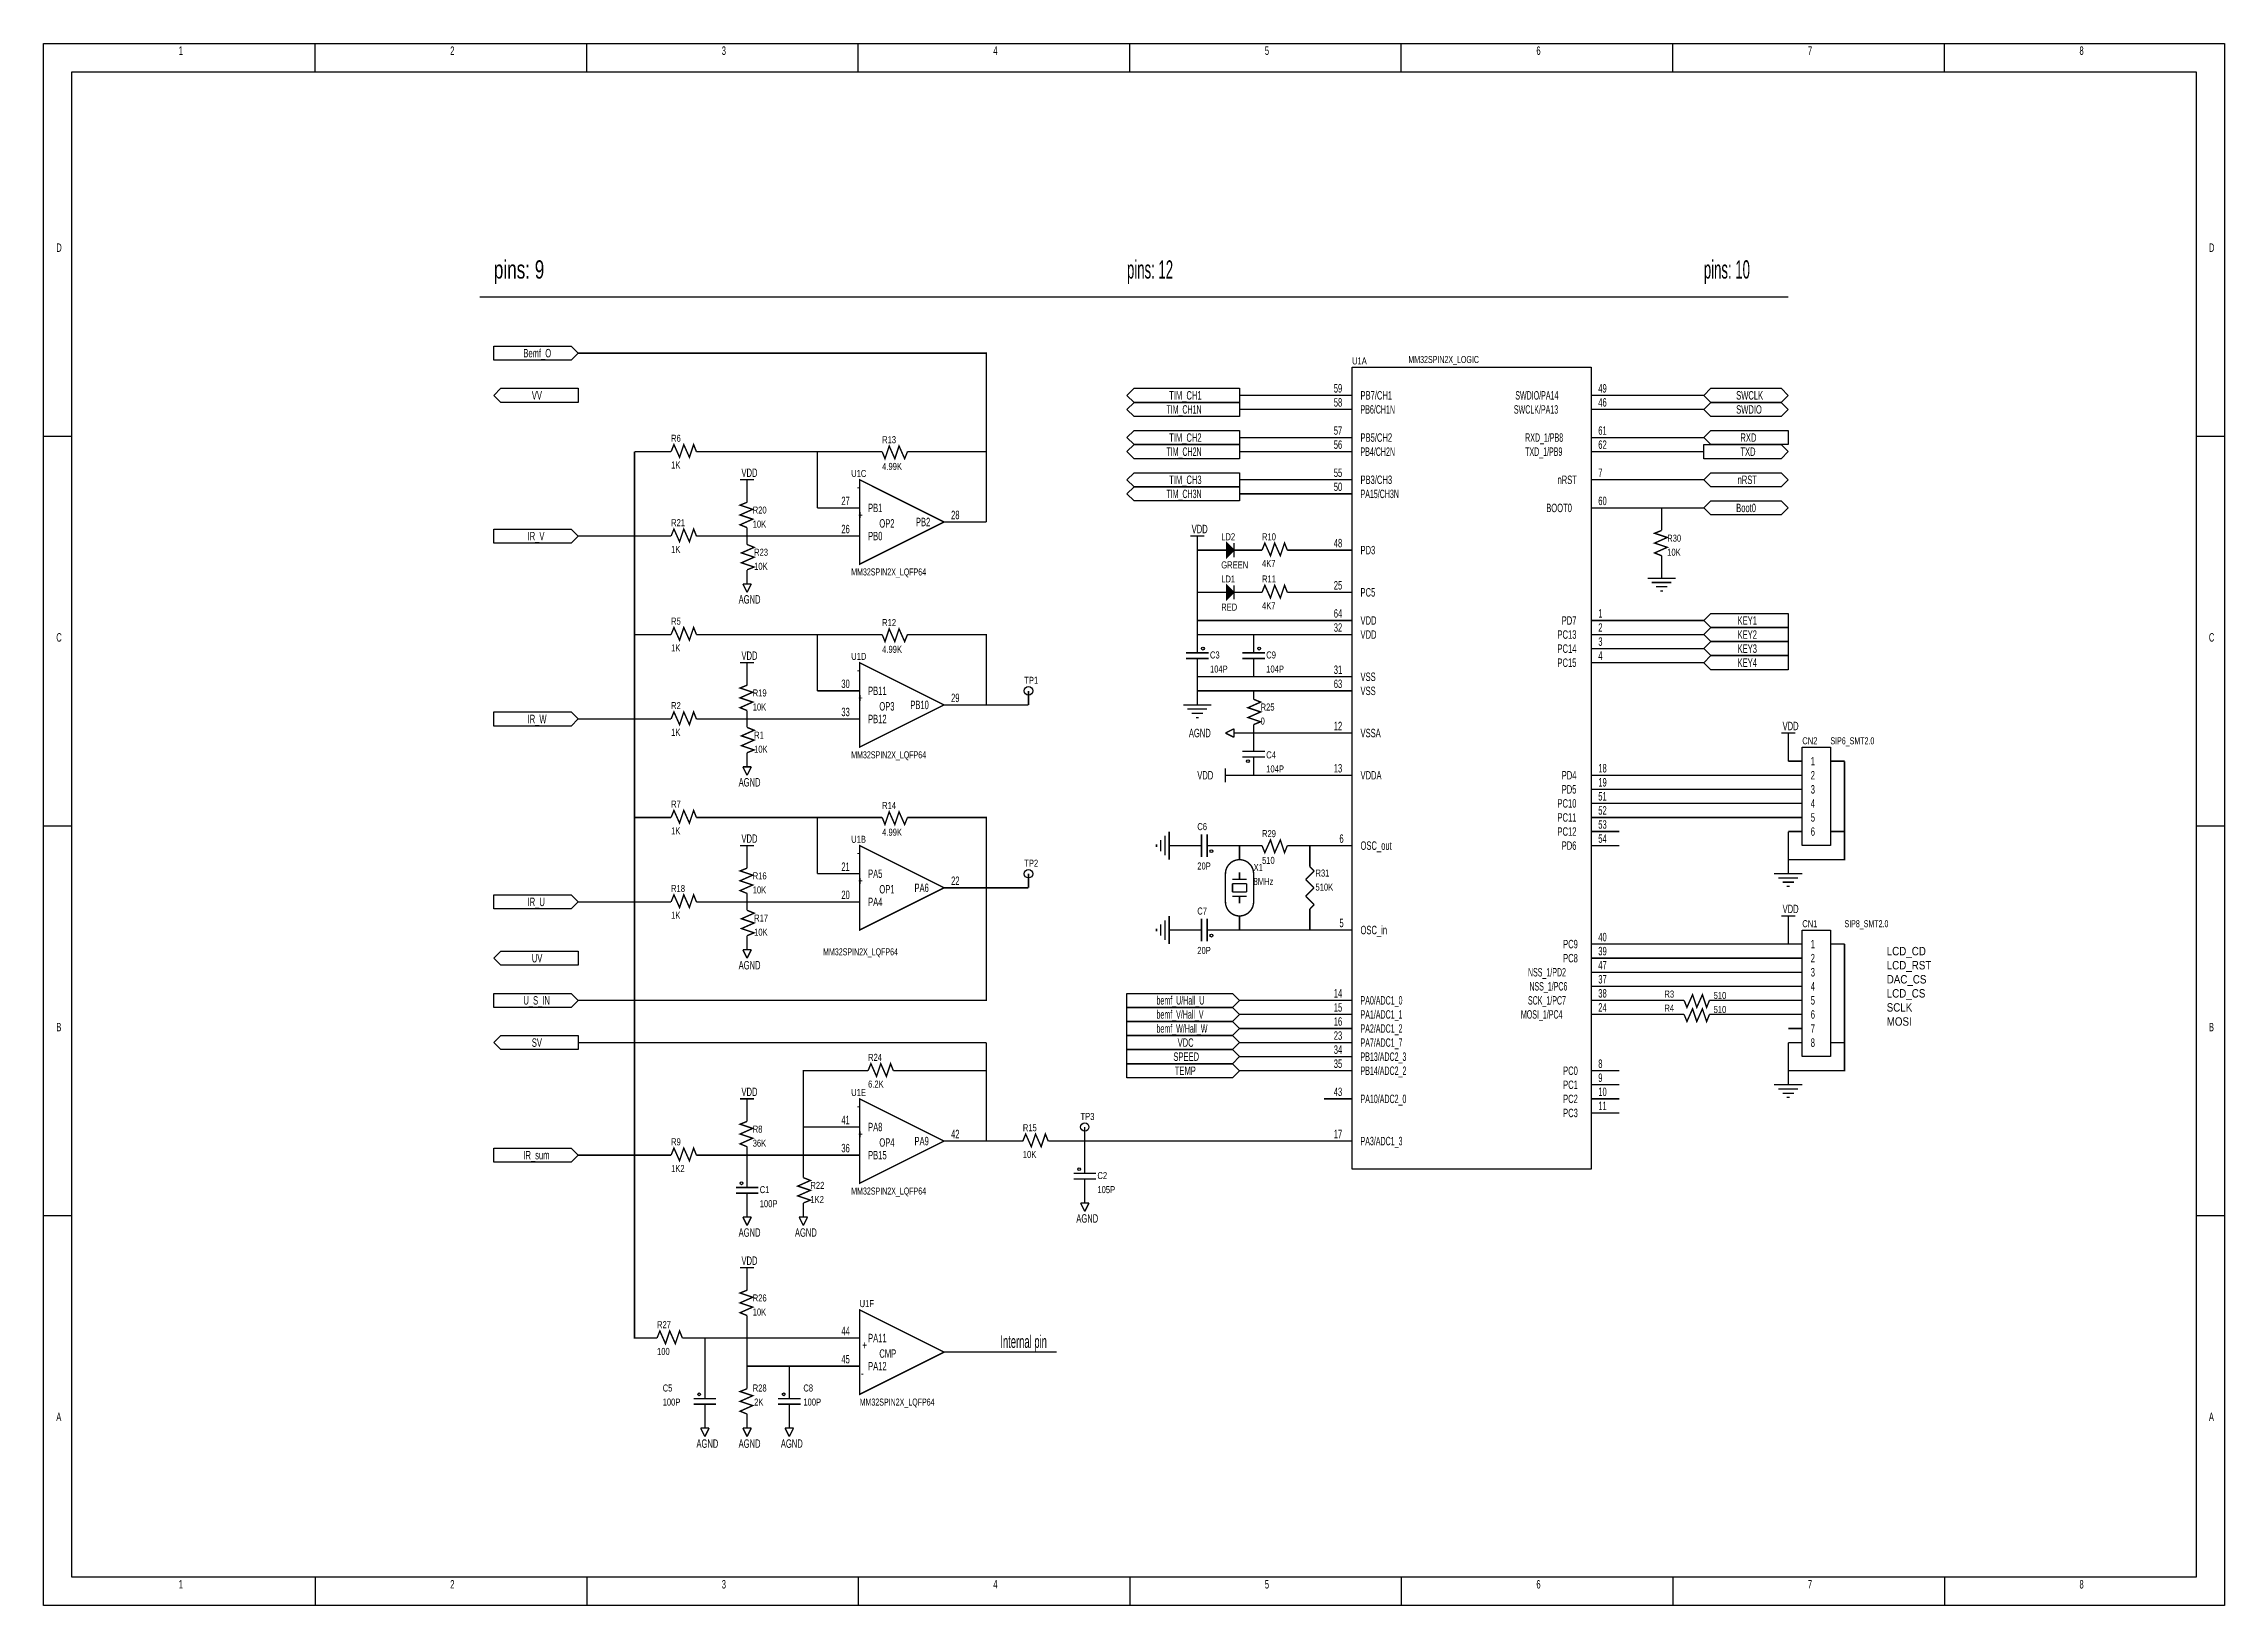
# Model space of a CAD drawing. Extents: x 0 to 15.5, y 0 to 11.1.
import ezdxf

# ---------------------------------------------------------------- set-up
doc = ezdxf.new("R2010")
doc.units = 0
doc.header["$MEASUREMENT"] = 0
doc.layers.add('SHEET', color=5, linetype='CONTINUOUS')

msp = doc.modelspace()

# ---------------------------------------------------------------- linework, layer by layer
at = {"layer": 'SHEET'}
for points in [[(0, 11.1), (15.5, 11.1), (15.5, 0), (0, 0), (0, 11.1)], [(0, 11.1), (15.5, 11.1), (15.5, 0), (0, 0), (0, 11.1)], [(1.93, 10.9), (1.93, 11.1)], [(3.86, 10.9), (3.86, 11.1)], [(5.79, 10.9), (5.79, 11.1)], [(7.72, 10.9), (7.72, 11.1)], [(9.65, 10.9), (9.65, 11.1)], [(11.58, 10.9), (11.58, 11.1)], [(13.51, 10.9), (13.51, 11.1)], [(0.2, 10.9), (15.3, 10.9), (15.3, 0.2), (0.2, 0.2), (0.2, 10.9)], [(9.3, 8.8), (11, 8.8), (11, 3.1), (9.3, 3.1), (9.3, 8.8)], [(0, 8.31), (0.2, 8.31)], [(15.3, 8.31), (15.5, 8.31)], [(12.5, 6.1), (12.7, 6.1), (12.7, 5.4), (12.5, 5.4), (12.5, 6.1)], [(0, 5.54), (0.2, 5.54)], [(15.3, 5.54), (15.5, 5.54)], [(12.5, 4.8), (12.7, 4.8), (12.7, 3.9), (12.5, 3.9), (12.5, 4.8)], [(0, 2.77), (0.2, 2.77)], [(15.3, 2.77), (15.5, 2.77)], [(1.93, 0.2), (1.93, 0)], [(3.86, 0.2), (3.86, 0)], [(5.79, 0.2), (5.79, 0)], [(7.72, 0.2), (7.72, 0)], [(9.65, 0.2), (9.65, 0)], [(11.58, 0.2), (11.58, 0)], [(13.51, 0.2), (13.51, 0)]]:
    msp.add_lwpolyline(points, dxfattribs=at)
at = {"layer": 'SHEET', "const_width": 0.01}
for points in [[(12.4, 9.3), (3.1, 9.3)], [(6.7, 8.2), (6.7, 8.9), (3.8, 8.9)], [(9.1, 8.6), (8.5, 8.6)], [(9.3, 8.6), (9.1, 8.6)], [(11, 8.6), (11.2, 8.6)], [(11.2, 8.6), (11.8, 8.6)], [(9.1, 8.5), (8.5, 8.5)], [(9.3, 8.5), (9.1, 8.5)], [(11, 8.5), (11.2, 8.5)], [(11.2, 8.5), (11.8, 8.5)], [(4.46, 8.2), (4.48, 8.25), (4.52, 8.16), (4.55, 8.25), (4.59, 8.16), (4.62, 8.25), (4.64, 8.2)], [(6.14, 8.2), (6.12, 8.15), (6.08, 8.24), (6.05, 8.15), (6.01, 8.24), (5.98, 8.15), (5.96, 8.2)], [(9.1, 8.3), (8.5, 8.3)], [(9.3, 8.3), (9.1, 8.3)], [(11, 8.3), (11.2, 8.3)], [(11.2, 8.3), (11.8, 8.3)], [(4.4, 8.2), (4.2, 8.2)], [(4.2, 5.6), (4.2, 8.2)], [(4.46, 8.2), (4.4, 8.2)], [(4.64, 8.2), (4.7, 8.2)], [(4.7, 8.2), (5.9, 8.2)], [(5.5, 7.8), (5.5, 8.2)], [(5.96, 8.2), (5.9, 8.2)], [(6.14, 8.2), (6.2, 8.2)], [(6.2, 8.2), (6.7, 8.2), (6.7, 7.7)], [(9.1, 8.2), (8.5, 8.2)], [(9.3, 8.2), (9.1, 8.2)], [(11, 8.2), (11.2, 8.2)], [(11.2, 8.2), (11.8, 8.2)], [(4.95, 8), (5.05, 8)], [(5, 7.9), (5, 8)], [(5, 7.84), (5, 7.9)], [(9.1, 8), (8.5, 8)], [(9.1, 7.9), (8.5, 7.9)], [(9.3, 8), (9.1, 8)], [(9.3, 7.9), (9.1, 7.9)], [(11, 8), (11.2, 8)], [(11.2, 8), (11.8, 8)], [(5, 7.66), (4.95, 7.68), (5.04, 7.72), (4.95, 7.75), (5.04, 7.79), (4.95, 7.82), (5, 7.84)], [(5.6, 7.8), (5.5, 7.8)], [(5.8, 7.8), (5.6, 7.8)], [(11, 7.8), (11.2, 7.8)], [(11.2, 7.8), (11.8, 7.8)], [(11.5, 7.7), (11.5, 7.8)], [(3.8, 7.6), (4.4, 7.6)], [(4.46, 7.6), (4.4, 7.6)], [(4.46, 7.6), (4.48, 7.65), (4.52, 7.56), (4.55, 7.65), (4.59, 7.56), (4.62, 7.65), (4.64, 7.6)], [(4.64, 7.6), (4.7, 7.6)], [(4.7, 7.6), (5.6, 7.6)], [(5, 7.66), (5, 7.6)], [(5, 7.54), (5, 7.6)], [(5.8, 7.6), (5.6, 7.6)], [(6.4, 7.7), (6.6, 7.7)], [(6.6, 7.7), (6.7, 7.7)], [(8.15, 7.6), (8.25, 7.6)], [(8.2, 7.5), (8.2, 7.6)], [(11.5, 7.46), (11.45, 7.48), (11.54, 7.52), (11.45, 7.55), (11.54, 7.59), (11.45, 7.62), (11.5, 7.64)], [(11.5, 7.64), (11.5, 7.7)], [(5, 7.54), (5.05, 7.52), (4.96, 7.48), (5.05, 7.45), (4.96, 7.41), (5.05, 7.38), (5, 7.36)], [(8.3, 7.5), (8.2, 7.5), (8.2, 7)], [(8.4, 7.5), (8.3, 7.5)], [(8.41, 7.5), (8.37, 7.5)], [(8.41, 7.45), (8.41, 7.55), (8.46, 7.5), (8.41, 7.45)], [(8.42, 7.46), (8.42, 7.54)], [(8.43, 7.47), (8.43, 7.53)], [(8.44, 7.48), (8.44, 7.52)], [(8.45, 7.49), (8.45, 7.51)], [(8.46, 7.45), (8.46, 7.55)], [(8.46, 7.5), (8.51, 7.5)], [(8.5, 7.5), (8.6, 7.5)], [(8.66, 7.5), (8.6, 7.5)], [(8.66, 7.5), (8.68, 7.55), (8.72, 7.46), (8.75, 7.55), (8.79, 7.46), (8.82, 7.55), (8.84, 7.5)], [(8.84, 7.5), (8.9, 7.5)], [(8.9, 7.5), (9.1, 7.5)], [(9.3, 7.5), (9.1, 7.5)], [(11.5, 7.46), (11.5, 7.4)], [(5, 7.36), (5, 7.3)], [(5, 7.3), (5, 7.26)], [(11.4, 7.3), (11.6, 7.3)], [(11.5, 7.4), (11.5, 7.3)], [(5, 7.2), (4.97, 7.26)], [(4.97, 7.26), (5.03, 7.26)], [(5, 7.2), (5.03, 7.26)], [(8.3, 7.2), (8.2, 7.2)], [(8.4, 7.2), (8.3, 7.2)], [(8.41, 7.2), (8.37, 7.2)], [(8.41, 7.15), (8.41, 7.25), (8.46, 7.2), (8.41, 7.15)], [(8.42, 7.16), (8.42, 7.24)], [(8.43, 7.17), (8.43, 7.23)], [(8.44, 7.18), (8.44, 7.22)], [(8.45, 7.19), (8.45, 7.21)], [(8.46, 7.15), (8.46, 7.25)], [(8.46, 7.2), (8.51, 7.2)], [(8.5, 7.2), (8.6, 7.2)], [(8.66, 7.2), (8.6, 7.2)], [(8.66, 7.2), (8.68, 7.25), (8.72, 7.16), (8.75, 7.25), (8.79, 7.16), (8.82, 7.25), (8.84, 7.2)], [(8.84, 7.2), (8.9, 7.2)], [(8.9, 7.2), (9.1, 7.2)], [(9.3, 7.2), (9.1, 7.2)], [(11.43, 7.27), (11.57, 7.27)], [(11.46, 7.24), (11.54, 7.24)], [(11.49, 7.21), (11.51, 7.21)], [(9.1, 7), (8.2, 7)], [(9.1, 6.9), (8.2, 6.9), (8.2, 7)], [(9.3, 7), (9.1, 7)], [(11, 7), (11.2, 7)], [(11.2, 7), (11.8, 7)], [(4.4, 6.9), (4.2, 6.9)], [(4.46, 6.9), (4.4, 6.9)], [(4.46, 6.9), (4.48, 6.95), (4.52, 6.86), (4.55, 6.95), (4.59, 6.86), (4.62, 6.95), (4.64, 6.9)], [(4.64, 6.9), (4.7, 6.9)], [(4.7, 6.9), (5.9, 6.9)], [(5.5, 6.5), (5.5, 6.9)], [(5.96, 6.9), (5.9, 6.9)], [(6.14, 6.9), (6.12, 6.85), (6.08, 6.94), (6.05, 6.85), (6.01, 6.94), (5.98, 6.85), (5.96, 6.9)], [(6.14, 6.9), (6.2, 6.9)], [(6.7, 6.4), (6.7, 6.9), (6.2, 6.9)], [(8.2, 6.8), (8.2, 6.9)], [(8.6, 6.8), (8.6, 6.9)], [(9.3, 6.9), (9.1, 6.9)], [(11, 6.9), (11.2, 6.9)], [(11.2, 6.9), (11.8, 6.9)], [(4.95, 6.7), (5.05, 6.7)], [(5, 6.6), (5, 6.7)], [(8.28, 6.77), (8.12, 6.77)], [(8.12, 6.73), (8.28, 6.73)], [(8.2, 6.8), (8.2, 6.77)], [(8.2, 6.7), (8.2, 6.73)], [(8.2, 6.7), (8.2, 6.6)], [(8.68, 6.77), (8.52, 6.77)], [(8.52, 6.73), (8.68, 6.73)], [(8.6, 6.8), (8.6, 6.77)], [(8.6, 6.7), (8.6, 6.73)], [(8.6, 6.7), (8.6, 6.6)], [(11, 6.8), (11.2, 6.8)], [(11, 6.7), (11.2, 6.7)], [(11.2, 6.8), (11.8, 6.8)], [(11.2, 6.7), (11.8, 6.7)], [(5, 6.36), (4.95, 6.38), (5.04, 6.42), (4.95, 6.45), (5.04, 6.49), (4.95, 6.52), (5, 6.54)], [(5, 6.54), (5, 6.6)], [(8.2, 6.6), (9.1, 6.6)], [(9.1, 6.5), (8.2, 6.5), (8.2, 6.6)], [(9.3, 6.6), (9.1, 6.6)], [(4.46, 6.3), (4.48, 6.35), (4.52, 6.26), (4.55, 6.35), (4.59, 6.26), (4.62, 6.35), (4.64, 6.3)], [(5, 6.36), (5, 6.3)], [(5.6, 6.5), (5.5, 6.5)], [(5.8, 6.5), (5.6, 6.5)], [(6.4, 6.4), (6.6, 6.4)], [(6.7, 6.4), (6.6, 6.4)], [(6.7, 6.4), (7, 6.4)], [(7, 6.5), (7, 6.4)], [(8.1, 6.4), (8.3, 6.4)], [(8.13, 6.37), (8.27, 6.37)], [(8.2, 6.5), (8.2, 6.4)], [(8.6, 6.44), (8.65, 6.42), (8.56, 6.38), (8.65, 6.35), (8.56, 6.31), (8.65, 6.28), (8.6, 6.26)], [(8.6, 6.44), (8.6, 6.5)], [(9.3, 6.5), (9.1, 6.5)], [(3.8, 6.3), (4.4, 6.3)], [(4.46, 6.3), (4.4, 6.3)], [(4.64, 6.3), (4.7, 6.3)], [(4.7, 6.3), (5.6, 6.3)], [(5, 6.24), (5.05, 6.22), (4.96, 6.18), (5.05, 6.15), (4.96, 6.11), (5.05, 6.08), (5, 6.06)], [(5, 6.24), (5, 6.3)], [(5.8, 6.3), (5.6, 6.3)], [(8.16, 6.34), (8.24, 6.34)], [(8.19, 6.31), (8.21, 6.31)], [(8.4, 6.2), (8.46, 6.23)], [(8.4, 6.2), (8.46, 6.17)], [(8.46, 6.23), (8.46, 6.17)], [(8.5, 6.2), (8.46, 6.2)], [(9.1, 6.2), (8.5, 6.2)], [(8.6, 6.26), (8.6, 6.2)], [(8.6, 6.1), (8.6, 6.2)], [(9.3, 6.2), (9.1, 6.2)], [(12.35, 6.2), (12.45, 6.2)], [(12.4, 6.1), (12.4, 6.2)], [(5, 6.06), (5, 6)], [(8.68, 6.07), (8.52, 6.07)], [(8.6, 6.1), (8.6, 6.07)], [(12.4, 6.1), (12.4, 6)], [(5, 5.9), (4.97, 5.96)], [(4.97, 5.96), (5.03, 5.96)], [(5, 6), (5, 5.96)], [(5, 5.9), (5.03, 5.96)], [(8.4, 5.95), (8.4, 5.85)], [(8.5, 5.9), (8.4, 5.9)], [(9.1, 5.9), (8.5, 5.9)], [(8.52, 6.03), (8.68, 6.03)], [(8.6, 6), (8.6, 6.03)], [(8.6, 6), (8.6, 5.9)], [(9.3, 5.9), (9.1, 5.9)], [(11, 5.9), (11.2, 5.9)], [(11.2, 5.9), (12.4, 5.9)], [(12.5, 6), (12.4, 6)], [(12.8, 6), (12.8, 5.3), (12.4, 5.3), (12.4, 5.5)], [(12.5, 5.9), (12.4, 5.9)], [(12.7, 6), (12.8, 6)], [(11, 5.8), (11.2, 5.8)], [(11.2, 5.8), (12.4, 5.8)], [(12.5, 5.8), (12.4, 5.8)], [(4.4, 5.6), (4.2, 5.6)], [(4.2, 5.6), (4.2, 3.2)], [(4.46, 5.6), (4.4, 5.6)], [(4.46, 5.6), (4.48, 5.65), (4.52, 5.56), (4.55, 5.65), (4.59, 5.56), (4.62, 5.65), (4.64, 5.6)], [(4.64, 5.6), (4.7, 5.6)], [(4.7, 5.6), (5.9, 5.6)], [(5.5, 5.2), (5.5, 5.6)], [(5.96, 5.6), (5.9, 5.6)], [(6.14, 5.6), (6.12, 5.55), (6.08, 5.64), (6.05, 5.55), (6.01, 5.64), (5.98, 5.55), (5.96, 5.6)], [(6.14, 5.6), (6.2, 5.6)], [(6.2, 5.6), (6.7, 5.6), (6.7, 5.1)], [(11, 5.7), (11.2, 5.7)], [(11, 5.6), (11.2, 5.6)], [(11.2, 5.7), (12.4, 5.7)], [(11.2, 5.6), (12.4, 5.6)], [(12.5, 5.7), (12.4, 5.7)], [(12.5, 5.6), (12.4, 5.6)], [(7.94, 5.44), (7.94, 5.36)], [(7.97, 5.47), (7.97, 5.33)], [(8, 5.5), (8, 5.3)], [(8.23, 5.48), (8.23, 5.32)], [(8.27, 5.32), (8.27, 5.48)], [(8.66, 5.4), (8.68, 5.35), (8.72, 5.44), (8.75, 5.35), (8.79, 5.44), (8.82, 5.35), (8.84, 5.4)], [(11, 5.5), (11.2, 5.5)], [(12.5, 5.5), (12.4, 5.5)], [(12.7, 5.5), (12.8, 5.5)], [(4.95, 5.4), (5.05, 5.4)], [(5, 5.3), (5, 5.4)], [(5, 5.24), (5, 5.3)], [(7.91, 5.41), (7.91, 5.39)], [(8.1, 5.4), (8, 5.4)], [(8.2, 5.4), (8.1, 5.4)], [(8.2, 5.4), (8.23, 5.4)], [(8.3, 5.4), (8.27, 5.4)], [(8.3, 5.4), (8.4, 5.4)], [(8.6, 5.4), (8.4, 5.4)], [(8.5, 5.3), (8.5, 5.4)], [(8.66, 5.4), (8.6, 5.4)], [(8.84, 5.4), (8.9, 5.4)], [(8.9, 5.4), (9.1, 5.4)], [(9, 5.3), (9, 5.4)], [(9, 5.25), (9, 5.3)], [(9.3, 5.4), (9.1, 5.4)], [(11, 5.4), (11.2, 5.4)], [(12.4, 5.3), (12.4, 5.2)], [(5, 5.06), (4.95, 5.08), (5.04, 5.12), (4.95, 5.15), (5.04, 5.19), (4.95, 5.22), (5, 5.24)], [(5.6, 5.2), (5.5, 5.2)], [(5.8, 5.2), (5.6, 5.2)], [(7, 5.2), (7, 5.1)], [(8.4, 5), (8.4, 5.2)], [(8.55, 5.16), (8.45, 5.16)], [(8.55, 5.13), (8.45, 5.13)], [(8.45, 5.07), (8.45, 5.13)], [(8.5, 5.16), (8.5, 5.21)], [(8.55, 5.07), (8.55, 5.13)], [(8.6, 5), (8.6, 5.2)], [(8.97, 5.16), (9.03, 5.22)], [(9.03, 5.1), (8.97, 5.16)], [(9.03, 5.22), (9, 5.25)], [(12.3, 5.2), (12.5, 5.2)], [(12.33, 5.17), (12.47, 5.17)], [(12.36, 5.14), (12.44, 5.14)], [(12.39, 5.11), (12.41, 5.11)], [(3.8, 4.3), (6.7, 4.3), (6.7, 5.1)], [(3.8, 5), (4.4, 5)], [(4.46, 5), (4.4, 5)], [(4.46, 5), (4.48, 5.05), (4.52, 4.96), (4.55, 5.05), (4.59, 4.96), (4.62, 5.05), (4.64, 5)], [(4.64, 5), (4.7, 5)], [(4.7, 5), (5.6, 5)], [(5, 5.06), (5, 5)], [(5, 4.94), (5, 5)], [(5.8, 5), (5.6, 5)], [(6.4, 5.1), (6.6, 5.1)], [(6.7, 5.1), (6.6, 5.1)], [(6.7, 5.1), (7, 5.1)], [(8.55, 5.07), (8.45, 5.07)], [(8.55, 5.04), (8.45, 5.04)], [(8.5, 4.99), (8.5, 5.04)], [(8.97, 5.04), (9.03, 5.1)], [(9.03, 4.98), (8.97, 5.04)], [(9, 4.95), (9.03, 4.98)], [(9.02, 4.97), (9.03, 4.98)], [(5, 4.94), (5.05, 4.92), (4.96, 4.88), (5.05, 4.85), (4.96, 4.81), (5.05, 4.78), (5, 4.76)], [(7.91, 4.81), (7.91, 4.79)], [(7.94, 4.84), (7.94, 4.76)], [(7.97, 4.87), (7.97, 4.73)], [(8, 4.9), (8, 4.7)], [(8.1, 4.8), (8, 4.8)], [(8.2, 4.8), (8.1, 4.8)], [(8.2, 4.8), (8.23, 4.8)], [(8.23, 4.88), (8.23, 4.72)], [(8.27, 4.72), (8.27, 4.88)], [(8.3, 4.8), (8.27, 4.8)], [(8.3, 4.8), (8.4, 4.8)], [(8.4, 4.8), (9.1, 4.8)], [(8.5, 4.9), (8.5, 4.8)], [(9, 4.95), (9, 4.9)], [(9, 4.9), (9, 4.8)], [(9.3, 4.8), (9.1, 4.8)], [(12.35, 4.9), (12.45, 4.9)], [(12.4, 4.8), (12.4, 4.9)], [(12.4, 4.8), (12.4, 4.7)], [(5, 4.6), (4.97, 4.66)], [(4.97, 4.66), (5.03, 4.66)], [(5, 4.76), (5, 4.7)], [(5, 4.7), (5, 4.66)], [(5, 4.6), (5.03, 4.66)], [(11, 4.7), (11.2, 4.7)], [(11.2, 4.7), (12.4, 4.7)], [(12.5, 4.7), (12.4, 4.7)], [(12.4, 4), (12.4, 3.8), (12.8, 3.8), (12.8, 4.7)], [(12.7, 4.7), (12.8, 4.7)], [(11, 4.6), (11.2, 4.6)], [(11, 4.5), (11.2, 4.5)], [(11.2, 4.6), (12.4, 4.6)], [(11.2, 4.5), (12.4, 4.5)], [(12.5, 4.6), (12.4, 4.6)], [(12.5, 4.5), (12.4, 4.5)], [(11, 4.4), (11.2, 4.4)], [(11.2, 4.4), (12.4, 4.4)], [(11.66, 4.3), (11.68, 4.25), (11.72, 4.34), (11.75, 4.25), (11.79, 4.34), (11.82, 4.25), (11.84, 4.3)], [(12.5, 4.4), (12.4, 4.4)], [(9.1, 4.3), (8.5, 4.3)], [(9.1, 4.2), (8.5, 4.2)], [(9.3, 4.3), (9.1, 4.3)], [(9.3, 4.2), (9.1, 4.2)], [(11, 4.3), (11.2, 4.3)], [(11, 4.2), (11.2, 4.2)], [(11.2, 4.3), (11.6, 4.3)], [(11.2, 4.2), (11.6, 4.2)], [(11.66, 4.3), (11.6, 4.3)], [(11.66, 4.2), (11.6, 4.2)], [(11.66, 4.2), (11.68, 4.15), (11.72, 4.24), (11.75, 4.15), (11.79, 4.24), (11.82, 4.15), (11.84, 4.2)], [(11.84, 4.3), (11.9, 4.3)], [(11.84, 4.2), (11.9, 4.2)], [(12.4, 4.3), (11.9, 4.3)], [(11.9, 4.2), (12.4, 4.2)], [(12.5, 4.3), (12.4, 4.3)], [(12.5, 4.2), (12.4, 4.2)], [(9.1, 4.1), (8.5, 4.1)], [(9.3, 4.1), (9.1, 4.1)], [(12.5, 4.1), (12.4, 4.1)], [(3.8, 4), (6.7, 4)], [(6.7, 3.8), (6.7, 4)], [(9.1, 4), (8.5, 4)], [(9.1, 3.9), (8.5, 3.9)], [(9.3, 4), (9.1, 4)], [(9.3, 3.9), (9.1, 3.9)], [(12.5, 4), (12.4, 4)], [(12.7, 4), (12.8, 4)], [(5.8, 3.8), (5.4, 3.8), (5.4, 3.4)], [(5.86, 3.8), (5.8, 3.8)], [(5.86, 3.8), (5.88, 3.85), (5.92, 3.76), (5.95, 3.85), (5.99, 3.76), (6.02, 3.85), (6.04, 3.8)], [(6.04, 3.8), (6.1, 3.8)], [(6.7, 3.3), (6.7, 3.8), (6.1, 3.8)], [(9.1, 3.8), (8.5, 3.8)], [(9.3, 3.8), (9.1, 3.8)], [(11, 3.8), (11.2, 3.8)], [(12.4, 3.8), (12.4, 3.7)], [(4.95, 3.6), (5.05, 3.6)], [(5, 3.5), (5, 3.6)], [(9.3, 3.6), (9.1, 3.6)], [(11, 3.7), (11.2, 3.7)], [(11, 3.6), (11.2, 3.6)], [(12.3, 3.7), (12.5, 3.7)], [(12.33, 3.67), (12.47, 3.67)], [(12.36, 3.64), (12.44, 3.64)], [(12.39, 3.61), (12.41, 3.61)], [(5, 3.26), (4.95, 3.28), (5.04, 3.32), (4.95, 3.35), (5.04, 3.39), (4.95, 3.42), (5, 3.44)], [(5, 3.44), (5, 3.5)], [(11, 3.5), (11.2, 3.5)], [(4.46, 3.2), (4.48, 3.25), (4.52, 3.16), (4.55, 3.25), (4.59, 3.16), (4.62, 3.25), (4.64, 3.2)], [(5, 3.26), (5, 3.2)], [(5.5, 3.4), (5.4, 3.4)], [(5.4, 3.4), (5.4, 3.1)], [(5.5, 3.4), (5.6, 3.4)], [(5.8, 3.4), (5.6, 3.4)], [(6.4, 3.3), (6.6, 3.3)], [(6.7, 3.3), (6.6, 3.3)], [(6.7, 3.3), (6.9, 3.3)], [(6.96, 3.3), (6.9, 3.3)], [(6.96, 3.3), (6.98, 3.35), (7.02, 3.26), (7.05, 3.35), (7.09, 3.26), (7.12, 3.35), (7.14, 3.3)], [(7.14, 3.3), (7.2, 3.3)], [(7.4, 3.3), (7.2, 3.3)], [(7.4, 3.4), (7.4, 3.3)], [(7.4, 3.2), (7.4, 3.3)], [(8.5, 3.3), (7.4, 3.3)], [(9.1, 3.3), (8.5, 3.3)], [(9.3, 3.3), (9.1, 3.3)], [(3.8, 3.2), (4.2, 3.2)], [(4.4, 3.2), (4.2, 3.2)], [(4.2, 3.2), (4.2, 1.9), (4.3, 1.9)], [(4.46, 3.2), (4.4, 3.2)], [(4.64, 3.2), (4.7, 3.2)], [(4.7, 3.2), (5.6, 3.2)], [(5, 3.1), (5, 3.2)], [(5, 3), (5, 3.1)], [(5.4, 3.04), (5.4, 3.1)], [(5.8, 3.2), (5.6, 3.2)], [(7.4, 3.1), (7.4, 3.2)], [(7.4, 3.1), (7.4, 3.07)], [(4.92, 2.97), (5.08, 2.97)], [(5, 3), (5, 2.97)], [(5.4, 3.04), (5.45, 3.02), (5.36, 2.98), (5.45, 2.95), (5.36, 2.91), (5.45, 2.88), (5.4, 2.86)], [(7.32, 3.07), (7.48, 3.07)], [(7.48, 3.03), (7.32, 3.03)], [(7.4, 3), (7.4, 3.03)], [(7.4, 3), (7.4, 2.9)], [(5.08, 2.93), (4.92, 2.93)], [(5, 2.9), (5, 2.93)], [(5, 2.9), (5, 2.8)], [(5, 2.8), (5, 2.76)], [(5.4, 2.86), (5.4, 2.8)], [(5.4, 2.8), (5.4, 2.76)], [(7.4, 2.8), (7.37, 2.86)], [(7.37, 2.86), (7.43, 2.86)], [(7.4, 2.9), (7.4, 2.86)], [(7.4, 2.8), (7.43, 2.86)], [(5, 2.7), (4.97, 2.76)], [(4.97, 2.76), (5.03, 2.76)], [(5, 2.7), (5.03, 2.76)], [(5.4, 2.7), (5.37, 2.76)], [(5.37, 2.76), (5.43, 2.76)], [(5.4, 2.7), (5.43, 2.76)], [(4.95, 2.4), (5.05, 2.4)], [(5, 2.3), (5, 2.4)], [(5, 2.06), (4.95, 2.08), (5.04, 2.12), (4.95, 2.15), (5.04, 2.19), (4.95, 2.22), (5, 2.24)], [(5, 2.24), (5, 2.3)], [(5, 2.06), (5, 2)], [(4.36, 1.9), (4.3, 1.9)], [(4.36, 1.9), (4.38, 1.95), (4.42, 1.86), (4.45, 1.95), (4.49, 1.86), (4.52, 1.95), (4.54, 1.9)], [(4.54, 1.9), (4.6, 1.9)], [(5.6, 1.9), (4.6, 1.9)], [(4.7, 1.6), (4.7, 1.9)], [(5, 1.6), (5, 2)], [(5.8, 1.9), (5.6, 1.9)], [(6.4, 1.8), (7.2, 1.8)], [(4.7, 1.5), (4.7, 1.6)], [(5.6, 1.7), (5, 1.7)], [(5, 1.54), (5, 1.6)], [(5.3, 1.6), (5.3, 1.7)], [(5.3, 1.5), (5.3, 1.6)], [(5.8, 1.7), (5.6, 1.7)], [(4.62, 1.47), (4.78, 1.47)], [(4.78, 1.43), (4.62, 1.43)], [(4.7, 1.5), (4.7, 1.47)], [(4.7, 1.4), (4.7, 1.43)], [(4.7, 1.4), (4.7, 1.3)], [(5, 1.36), (4.95, 1.38), (5.04, 1.42), (4.95, 1.45), (5.04, 1.49), (4.95, 1.52), (5, 1.54)], [(5.22, 1.47), (5.38, 1.47)], [(5.38, 1.43), (5.22, 1.43)], [(5.3, 1.5), (5.3, 1.47)], [(5.3, 1.4), (5.3, 1.43)], [(5.3, 1.4), (5.3, 1.3)], [(4.7, 1.2), (4.67, 1.26)], [(4.67, 1.26), (4.73, 1.26)], [(4.7, 1.3), (4.7, 1.26)], [(4.7, 1.2), (4.73, 1.26)], [(5, 1.2), (4.97, 1.26)], [(4.97, 1.26), (5.03, 1.26)], [(5, 1.36), (5, 1.3)], [(5, 1.3), (5, 1.26)], [(5, 1.2), (5.03, 1.26)], [(5.3, 1.2), (5.27, 1.26)], [(5.27, 1.26), (5.33, 1.26)], [(5.3, 1.3), (5.3, 1.26)], [(5.3, 1.2), (5.33, 1.26)]]:
    msp.add_lwpolyline(points, dxfattribs=at)
at = {"layer": 'SHEET'}
for points in [[(3.2, 8.85), (3.2, 8.95), (3.75, 8.95), (3.8, 8.9), (3.75, 8.85), (3.2, 8.85)], [(3.25, 8.55), (3.2, 8.6), (3.25, 8.65), (3.8, 8.65), (3.8, 8.55), (3.25, 8.55)], [(7.75, 8.55), (7.7, 8.6), (7.75, 8.65), (8.5, 8.65), (8.5, 8.55), (7.75, 8.55)], [(7.75, 8.45), (7.7, 8.5), (7.75, 8.55), (8.5, 8.55), (8.5, 8.45), (7.75, 8.45)], [(11.85, 8.55), (11.8, 8.6), (11.85, 8.65), (12.35, 8.65), (12.4, 8.6), (12.35, 8.55), (11.85, 8.55)], [(11.85, 8.45), (11.8, 8.5), (11.85, 8.55), (12.35, 8.55), (12.4, 8.5), (12.35, 8.45), (11.85, 8.45)], [(7.75, 8.25), (7.7, 8.3), (7.75, 8.35), (8.5, 8.35), (8.5, 8.25), (7.75, 8.25)], [(7.75, 8.15), (7.7, 8.2), (7.75, 8.25), (8.5, 8.25), (8.5, 8.15), (7.75, 8.15)], [(11.85, 8.25), (11.8, 8.3), (11.85, 8.35), (12.4, 8.35), (12.4, 8.25), (11.85, 8.25)], [(11.8, 8.15), (11.8, 8.25), (12.35, 8.25), (12.4, 8.2), (12.35, 8.15), (11.8, 8.15)], [(7.75, 7.95), (7.7, 8), (7.75, 8.05), (8.5, 8.05), (8.5, 7.95), (7.75, 7.95)], [(7.75, 7.85), (7.7, 7.9), (7.75, 7.95), (8.5, 7.95), (8.5, 7.85), (7.75, 7.85)], [(11.85, 7.95), (11.8, 8), (11.85, 8.05), (12.35, 8.05), (12.4, 8), (12.35, 7.95), (11.85, 7.95)], [(11.85, 7.75), (11.8, 7.8), (11.85, 7.85), (12.35, 7.85), (12.4, 7.8), (12.35, 7.75), (11.85, 7.75)], [(3.2, 7.55), (3.2, 7.65), (3.75, 7.65), (3.8, 7.6), (3.75, 7.55), (3.2, 7.55)], [(11.85, 6.95), (11.8, 7), (11.85, 7.05), (12.4, 7.05), (12.4, 6.95), (11.85, 6.95)], [(11.85, 6.85), (11.8, 6.9), (11.85, 6.95), (12.4, 6.95), (12.4, 6.85), (11.85, 6.85)], [(11.85, 6.75), (11.8, 6.8), (11.85, 6.85), (12.4, 6.85), (12.4, 6.75), (11.85, 6.75)], [(11.85, 6.65), (11.8, 6.7), (11.85, 6.75), (12.4, 6.75), (12.4, 6.65), (11.85, 6.65)], [(3.2, 6.25), (3.2, 6.35), (3.75, 6.35), (3.8, 6.3), (3.75, 6.25), (3.2, 6.25)], [(3.2, 4.95), (3.2, 5.05), (3.75, 5.05), (3.8, 5), (3.75, 4.95), (3.2, 4.95)], [(3.25, 4.55), (3.2, 4.6), (3.25, 4.65), (3.8, 4.65), (3.8, 4.55), (3.25, 4.55)], [(3.2, 4.25), (3.2, 4.35), (3.75, 4.35), (3.8, 4.3), (3.75, 4.25), (3.2, 4.25)], [(7.7, 4.25), (7.7, 4.35), (8.45, 4.35), (8.5, 4.3), (8.45, 4.25), (7.7, 4.25)], [(7.7, 4.15), (7.7, 4.25), (8.45, 4.25), (8.5, 4.2), (8.45, 4.15), (7.7, 4.15)], [(3.25, 3.95), (3.2, 4), (3.25, 4.05), (3.8, 4.05), (3.8, 3.95), (3.25, 3.95)], [(7.7, 4.05), (7.7, 4.15), (8.45, 4.15), (8.5, 4.1), (8.45, 4.05), (7.7, 4.05)], [(7.7, 3.95), (7.7, 4.05), (8.45, 4.05), (8.5, 4), (8.45, 3.95), (7.7, 3.95)], [(7.7, 3.85), (7.7, 3.95), (8.45, 3.95), (8.5, 3.9), (8.45, 3.85), (7.7, 3.85)], [(7.7, 3.75), (7.7, 3.85), (8.45, 3.85), (8.5, 3.8), (8.45, 3.75), (7.7, 3.75)], [(3.2, 3.15), (3.2, 3.25), (3.75, 3.25), (3.8, 3.2), (3.75, 3.15), (3.2, 3.15)]]:
    msp.add_lwpolyline(points, close=True, dxfattribs=at)
for points in [[(5.5, 8.2, 1), (5.5, 8.2, 1)], [(6.7, 8.2, 1), (6.7, 8.2, 1)], [(11.5, 7.8, 1), (11.5, 7.8, 1)], [(5, 7.6, 1), (5, 7.6, 1)], [(8.2, 7.5, 1), (8.2, 7.5, 1)], [(8.2, 7.2, 1), (8.2, 7.2, 1)], [(8.2, 7, 1), (8.2, 7, 1)], [(4.2, 6.9, 1), (4.2, 6.9, 1)], [(5.5, 6.9, 1), (5.5, 6.9, 1)], [(8.2, 6.9, 1), (8.2, 6.9, 1)], [(8.6, 6.9, 1), (8.6, 6.9, 1)], [(8.2, 6.6, 1), (8.2, 6.6, 1)], [(8.6, 6.6, 1), (8.6, 6.6, 1)], [(6.7, 6.4, 1), (6.7, 6.4, 1)], [(8.2, 6.5, 1), (8.2, 6.5, 1)], [(8.6, 6.5, 1), (8.6, 6.5, 1)], [(5, 6.3, 1), (5, 6.3, 1)], [(8.6, 6.2, 1), (8.6, 6.2, 1)], [(8.6, 5.9, 1), (8.6, 5.9, 1)], [(4.2, 5.6, 1), (4.2, 5.6, 1)], [(5.5, 5.6, 1), (5.5, 5.6, 1)], [(12.8, 5.5, 1), (12.8, 5.5, 1)], [(8.5, 5.4, 1), (8.5, 5.4, 1)], [(9, 5.4, 1), (9, 5.4, 1)], [(12.4, 5.3, 1), (12.4, 5.3, 1)], [(8.4, 5.2, 1), (8.4, 5.2, 1)], [(8.6, 5.2, 1), (8.6, 5.2, 1)], [(5, 5, 1), (5, 5, 1)], [(6.7, 5.1, 1), (6.7, 5.1, 1)], [(8.4, 5, 1), (8.4, 5, 1)], [(8.6, 5, 1), (8.6, 5, 1)], [(8.5, 4.8, 1), (8.5, 4.8, 1)], [(9, 4.8, 1), (9, 4.8, 1)], [(12.4, 4.7, 1), (12.4, 4.7, 1)], [(12.8, 4, 1), (12.8, 4, 1)], [(6.7, 3.8, 1), (6.7, 3.8, 1)], [(12.4, 3.8, 1), (12.4, 3.8, 1)], [(5.4, 3.4, 1), (5.4, 3.4, 1)], [(6.7, 3.3, 1), (6.7, 3.3, 1)], [(7.4, 3.3, 1), (7.4, 3.3, 1)], [(4.2, 3.2, 1), (4.2, 3.2, 1)], [(5, 3.2, 1), (5, 3.2, 1)], [(4.7, 1.9, 1), (4.7, 1.9, 1)], [(5, 1.7, 1), (5, 1.7, 1)], [(5.3, 1.7, 1), (5.3, 1.7, 1)]]:
    msp.add_lwpolyline(points, format="xyb", close=True, dxfattribs=at)
at = {"layer": 'SHEET', "const_width": 0.01}
for points in [[(6.4, 7.7), (5.8, 7.4), (5.8, 8), (6.4, 7.7)], [(6.4, 6.4), (5.8, 6.1), (5.8, 6.7), (6.4, 6.4)], [(6.4, 5.1), (5.8, 4.8), (5.8, 5.4), (6.4, 5.1)], [(6.4, 3.3), (5.8, 3), (5.8, 3.6), (6.4, 3.3)], [(6.4, 1.8), (5.8, 1.5), (5.8, 2.1), (6.4, 1.8)]]:
    msp.add_lwpolyline(points, close=True, dxfattribs=at)
for points in [[(8.4, 5.2, -1), (8.6, 5.2)], [(8.6, 5, -1), (8.4, 5)]]:
    msp.add_lwpolyline(points, format="xyb", dxfattribs=at)
at = {"layer": 'SHEET'}
for centre, radius in [((8.24, 6.8), 0.01), ((8.64, 6.8), 0.01), ((7, 6.5), 0.03), ((8.56, 6), 0.01), ((8.3, 5.36), 0.01), ((7, 5.2), 0.03), ((8.3, 4.76), 0.01), ((7.4, 3.4), 0.03), ((7.36, 3.1), 0.01), ((4.96, 3), 0.01), ((4.66, 1.5), 0.01), ((5.26, 1.5), 0.01)]:
    msp.add_circle(centre, radius, dxfattribs=at)

# ---------------------------------------------------------------- texts
for s, height, width, p in [('1', 0.06, 0.65, (0.96, 11.02)), ('2', 0.06, 0.65, (2.89, 11.02)), ('3', 0.06, 0.65, (4.82, 11.02)), ('4', 0.06, 0.65, (6.75, 11.02)), ('5', 0.06, 0.65, (8.68, 11.02)), ('6', 0.06, 0.65, (10.61, 11.02)), ('7', 0.06, 0.65, (12.54, 11.02)), ('8', 0.06, 0.65, (14.47, 11.02)), ('D', 0.06, 0.65, (0.09, 9.62)), ('D', 0.06, 0.65, (15.39, 9.62)), ('pins: 9', 0.13, 0.7, (3.2, 9.43)), ('pins: 12', 0.13, 0.538462, (7.7, 9.43)), ('pins: 10', 0.13, 0.538462, (11.8, 9.43)), ('Bemf_O', 0.06, 0.65, (3.41, 8.87)), ('U1A', 0.05, 0.78, (9.3, 8.82)), ('MM32SPIN2X_LOGIC', 0.05, 0.6, (9.7, 8.83)), ('59', 0.06, 0.65, (9.17, 8.62)), ('49', 0.06, 0.65, (11.05, 8.62)), ('VV', 0.06, 0.65, (3.47, 8.57)), ('TIM_CH1N', 0.06, 0.5, (7.98, 8.47)), ('TIM_CH1', 0.06, 0.65, (8, 8.57)), ('58', 0.06, 0.65, (9.17, 8.52)), ('PB6/CH1N', 0.06, 0.5, (9.36, 8.47)), ('PB7/CH1', 0.06, 0.65, (9.36, 8.57)), ('SWCLK/PA13', 0.06, 0.5, (10.45, 8.47)), ('SWDIO/PA14', 0.06, 0.5, (10.46, 8.57)), ('46', 0.06, 0.65, (11.05, 8.52)), ('SWCLK', 0.06, 0.65, (12.03, 8.57)), ('SWDIO', 0.06, 0.65, (12.03, 8.47)), ('57', 0.06, 0.65, (9.17, 8.32)), ('61', 0.06, 0.65, (11.05, 8.32)), ('R6', 0.05, 0.78, (4.46, 8.27)), ('R13', 0.05, 0.78, (5.96, 8.26)), ('TIM_CH2N', 0.06, 0.5, (7.98, 8.17)), ('TIM_CH2', 0.06, 0.65, (8, 8.27)), ('56', 0.06, 0.65, (9.17, 8.22)), ('PB4/CH2N', 0.06, 0.5, (9.36, 8.17)), ('PB5/CH2', 0.06, 0.65, (9.36, 8.27)), ('TXD_1/PB9', 0.06, 0.5, (10.53, 8.17)), ('RXD_1/PB8', 0.06, 0.5, (10.53, 8.27)), ('62', 0.06, 0.65, (11.05, 8.22)), ('TXD', 0.06, 0.65, (12.06, 8.17)), ('RXD', 0.06, 0.65, (12.06, 8.27)), ('1K', 0.05, 0.78, (4.46, 8.08)), ('VDD', 0.06, 0.65, (4.96, 8.02)), ('U1C', 0.05, 0.78, (5.74, 8.02)), ('4.99K', 0.05, 0.78, (5.96, 8.07)), ('55', 0.06, 0.65, (9.17, 8.02)), ('7', 0.06, 0.65, (11.05, 8.02)), ('-', 0.06, 0.65, (5.78, 7.92)), ('TIM_CH3N', 0.06, 0.5, (7.98, 7.87)), ('TIM_CH3', 0.06, 0.65, (8, 7.97)), ('50', 0.06, 0.65, (9.17, 7.92)), ('PA15/CH3N', 0.06, 0.5, (9.36, 7.87)), ('PB3/CH3', 0.06, 0.65, (9.36, 7.97)), ('nRST', 0.06, 0.65, (10.76, 7.97)), ('nRST', 0.06, 0.65, (12.04, 7.97)), ('R20', 0.05, 0.78, (5.04, 7.76)), ('27', 0.06, 0.65, (5.67, 7.82)), ('+', 0.06, 0.65, (5.79, 7.72)), ('PB1', 0.06, 0.65, (5.86, 7.77)), ('28', 0.06, 0.65, (6.45, 7.72)), ('BOOT0', 0.06, 0.65, (10.68, 7.77)), ('60', 0.06, 0.65, (11.05, 7.82)), ('Boot0', 0.06, 0.65, (12.03, 7.77)), ('IR_V', 0.06, 0.65, (3.44, 7.57)), ('R21', 0.05, 0.78, (4.46, 7.67)), ('10K', 0.05, 0.78, (5.04, 7.66)), ('26', 0.06, 0.65, (5.67, 7.62)), ('PB0', 0.06, 0.65, (5.86, 7.57)), ('OP2', 0.06, 0.65, (5.94, 7.66)), ('PB2', 0.06, 0.65, (6.2, 7.67)), ('VDD', 0.06, 0.65, (8.16, 7.62)), ('LD2', 0.05, 0.78, (8.37, 7.57)), ('R10', 0.05, 0.78, (8.66, 7.57)), ('R30', 0.05, 0.78, (11.54, 7.56)), ('1K', 0.05, 0.78, (4.46, 7.48)), ('R23', 0.05, 0.78, (5.05, 7.46)), ('48', 0.06, 0.65, (9.17, 7.52)), ('PD3', 0.06, 0.65, (9.36, 7.47)), ('10K', 0.05, 0.78, (11.54, 7.46)), ('10K', 0.05, 0.78, (5.05, 7.36)), ('MM32SPIN2X_LQFP64', 0.05, 0.6, (5.74, 7.32)), ('GREEN', 0.05, 0.78, (8.37, 7.37)), ('LD1', 0.05, 0.78, (8.37, 7.27)), ('4K7', 0.05, 0.78, (8.66, 7.38)), ('R11', 0.05, 0.78, (8.66, 7.27)), ('AGND', 0.06, 0.65, (4.94, 7.12)), ('4K7', 0.05, 0.78, (8.66, 7.08)), ('25', 0.06, 0.65, (9.17, 7.22)), ('PC5', 0.06, 0.65, (9.36, 7.17)), ('R5', 0.05, 0.78, (4.46, 6.97)), ('R12', 0.05, 0.78, (5.96, 6.96)), ('RED', 0.05, 0.78, (8.37, 7.07)), ('32', 0.06, 0.65, (9.17, 6.92)), ('64', 0.06, 0.65, (9.17, 7.02)), ('VDD', 0.06, 0.65, (9.36, 6.97)), ('PD7', 0.06, 0.65, (10.79, 6.97)), ('2', 0.06, 0.65, (11.05, 6.92)), ('1', 0.06, 0.65, (11.05, 7.02)), ('KEY1', 0.06, 0.65, (12.04, 6.97)), ('C', 0.06, 0.65, (0.09, 6.85)), ('1K', 0.05, 0.78, (4.46, 6.78)), ('4.99K', 0.05, 0.78, (5.96, 6.77)), ('VDD', 0.06, 0.65, (9.36, 6.87)), ('PC13', 0.06, 0.65, (10.76, 6.87)), ('PC14', 0.06, 0.65, (10.76, 6.77)), ('3', 0.06, 0.65, (11.05, 6.82)), ('KEY2', 0.06, 0.65, (12.04, 6.87)), ('KEY3', 0.06, 0.65, (12.04, 6.77)), ('C', 0.06, 0.65, (15.39, 6.85)), ('VDD', 0.06, 0.65, (4.96, 6.72)), ('U1D', 0.05, 0.78, (5.74, 6.72)), ('C3', 0.05, 0.78, (8.29, 6.73)), ('104P', 0.05, 0.78, (8.29, 6.63)), ('C9', 0.05, 0.78, (8.69, 6.73)), ('104P', 0.05, 0.78, (8.69, 6.63)), ('31', 0.06, 0.65, (9.17, 6.62)), ('PC15', 0.06, 0.65, (10.76, 6.67)), ('4', 0.06, 0.65, (11.05, 6.72)), ('KEY4', 0.06, 0.65, (12.04, 6.67)), ('R19', 0.05, 0.78, (5.04, 6.46)), ('30', 0.06, 0.65, (5.67, 6.52)), ('-', 0.06, 0.65, (5.78, 6.62)), ('PB11', 0.06, 0.65, (5.86, 6.47)), ('TP1', 0.05, 0.78, (6.97, 6.55)), ('63', 0.06, 0.65, (9.17, 6.52)), ('VSS', 0.06, 0.65, (9.36, 6.57)), ('VSS', 0.06, 0.65, (9.36, 6.47)), ('R2', 0.05, 0.78, (4.46, 6.37)), ('10K', 0.05, 0.78, (5.04, 6.36)), ('33', 0.06, 0.65, (5.67, 6.32)), ('+', 0.06, 0.65, (5.79, 6.42)), ('OP3', 0.06, 0.65, (5.94, 6.36)), ('PB10', 0.06, 0.65, (6.16, 6.37)), ('29', 0.06, 0.65, (6.45, 6.42)), ('R25', 0.05, 0.78, (8.65, 6.36)), ('IR_W', 0.06, 0.65, (3.44, 6.27)), ('1K', 0.05, 0.78, (4.46, 6.18)), ('R1', 0.05, 0.78, (5.05, 6.16)), ('PB12', 0.06, 0.65, (5.86, 6.27)), ('AGND', 0.06, 0.65, (8.14, 6.17)), ('0', 0.05, 0.78, (8.65, 6.26)), ('12', 0.06, 0.65, (9.17, 6.22)), ('VSSA', 0.06, 0.65, (9.36, 6.17)), ('VDD', 0.06, 0.65, (12.36, 6.22)), ('10K', 0.05, 0.78, (5.05, 6.06)), ('MM32SPIN2X_LQFP64', 0.05, 0.6, (5.74, 6.02)), ('C4', 0.05, 0.78, (8.69, 6.02)), ('CN2', 0.05, 0.78, (12.5, 6.12)), ('SIP6_SMT2.0', 0.05, 0.6, (12.7, 6.12)), ('VDD', 0.06, 0.65, (8.2, 5.87)), ('104P', 0.05, 0.78, (8.69, 5.92)), ('13', 0.06, 0.65, (9.17, 5.92)), ('VDDA', 0.06, 0.65, (9.36, 5.87)), ('PD4', 0.06, 0.65, (10.79, 5.87)), ('18', 0.06, 0.65, (11.05, 5.92)), ('2', 0.06, 0.65, (12.56, 5.87)), ('1', 0.06, 0.65, (12.56, 5.97)), ('AGND', 0.06, 0.65, (4.94, 5.82)), ('PD5', 0.06, 0.65, (10.79, 5.77)), ('51', 0.06, 0.65, (11.05, 5.72)), ('19', 0.06, 0.65, (11.05, 5.82)), ('3', 0.06, 0.65, (12.56, 5.77)), ('R7', 0.05, 0.78, (4.46, 5.67)), ('R14', 0.05, 0.78, (5.96, 5.66)), ('PC10', 0.06, 0.65, (10.76, 5.67)), ('PC11', 0.06, 0.65, (10.76, 5.57)), ('52', 0.06, 0.65, (11.05, 5.62)), ('53', 0.06, 0.65, (11.05, 5.52)), ('4', 0.06, 0.65, (12.56, 5.67)), ('5', 0.06, 0.65, (12.56, 5.57)), ('1K', 0.05, 0.78, (4.46, 5.48)), ('VDD', 0.06, 0.65, (4.96, 5.42)), ('U1B', 0.05, 0.78, (5.74, 5.42)), ('4.99K', 0.05, 0.78, (5.96, 5.47)), ('C6', 0.05, 0.78, (8.2, 5.51)), ('R29', 0.05, 0.78, (8.66, 5.46)), ('6', 0.06, 0.65, (9.21, 5.42)), ('OSC_out', 0.06, 0.65, (9.36, 5.37)), ('PC12', 0.06, 0.65, (10.76, 5.47)), ('PD6', 0.06, 0.65, (10.79, 5.37)), ('54', 0.06, 0.65, (11.05, 5.42)), ('6', 0.06, 0.65, (12.56, 5.47)), ('21', 0.06, 0.65, (5.67, 5.22)), ('-', 0.06, 0.65, (5.78, 5.32)), ('TP2', 0.05, 0.78, (6.97, 5.25)), ('20P', 0.05, 0.78, (8.2, 5.23)), ('X1', 0.05, 0.78, (8.6, 5.22)), ('510', 0.05, 0.78, (8.66, 5.27)), ('R18', 0.05, 0.78, (4.46, 5.07)), ('R16', 0.05, 0.78, (5.04, 5.16)), ('+', 0.06, 0.65, (5.79, 5.12)), ('PA5', 0.06, 0.65, (5.86, 5.17)), ('OP1', 0.06, 0.65, (5.94, 5.06)), ('PA6', 0.06, 0.65, (6.19, 5.07)), ('22', 0.06, 0.65, (6.45, 5.12)), ('8MHz', 0.05, 0.78, (8.6, 5.12)), ('510K', 0.05, 0.78, (9.04, 5.08)), ('R31', 0.05, 0.78, (9.04, 5.18)), ('IR_U', 0.06, 0.65, (3.44, 4.97)), ('10K', 0.05, 0.78, (5.04, 5.06)), ('20', 0.06, 0.65, (5.67, 5.02)), ('PA4', 0.06, 0.65, (5.86, 4.97)), ('C7', 0.05, 0.78, (8.2, 4.91)), ('VDD', 0.06, 0.65, (12.36, 4.92)), ('1K', 0.05, 0.78, (4.46, 4.88)), ('R17', 0.05, 0.78, (5.05, 4.86)), ('10K', 0.05, 0.78, (5.05, 4.76)), ('5', 0.06, 0.65, (9.21, 4.82)), ('OSC_in', 0.06, 0.65, (9.36, 4.77)), ('CN1', 0.05, 0.78, (12.5, 4.82)), ('SIP8_SMT2.0', 0.05, 0.6, (12.8, 4.82)), ('MM32SPIN2X_LQFP64', 0.05, 0.6, (5.54, 4.62)), ('20P', 0.05, 0.78, (8.2, 4.63)), ('PC9', 0.06, 0.65, (10.8, 4.67)), ('40', 0.06, 0.65, (11.05, 4.72)), ('39', 0.06, 0.65, (11.05, 4.62)), ('1', 0.06, 0.65, (12.56, 4.67)), ('LCD_CD', 0.06, 0.866667, (13.1, 4.62)), ('UV', 0.06, 0.65, (3.47, 4.57)), ('AGND', 0.06, 0.65, (4.94, 4.52)), ('NSS_1/PD2', 0.06, 0.5, (10.55, 4.47)), ('PC8', 0.06, 0.65, (10.8, 4.57)), ('47', 0.06, 0.65, (11.05, 4.52)), ('3', 0.06, 0.65, (12.56, 4.47)), ('2', 0.06, 0.65, (12.56, 4.57)), ('LCD_RST', 0.06, 0.866667, (13.1, 4.52)), ('14', 0.06, 0.65, (9.17, 4.32)), ('NSS_1/PC6', 0.06, 0.5, (10.56, 4.37)), ('37', 0.06, 0.65, (11.05, 4.42)), ('38', 0.06, 0.65, (11.05, 4.32)), ('R3', 0.05, 0.78, (11.52, 4.32)), ('510', 0.05, 0.78, (11.87, 4.31)), ('4', 0.06, 0.65, (12.56, 4.37)), ('DAC_CS', 0.06, 0.866667, (13.1, 4.42)), ('LCD_CS', 0.06, 0.866667, (13.1, 4.32)), ('U_S_IN', 0.06, 0.65, (3.41, 4.27)), ('bemf_U/Hall_U', 0.06, 0.5, (7.91, 4.27)), ('bemf_V/Hall_V', 0.06, 0.5, (7.91, 4.17)), ('15', 0.06, 0.65, (9.17, 4.22)), ('PA0/ADC1_0', 0.06, 0.5, (9.36, 4.27)), ('PA1/ADC1_1', 0.06, 0.5, (9.36, 4.17)), ('MOSI_1/PC4', 0.06, 0.5, (10.5, 4.17)), ('SCK_1/PC7', 0.06, 0.5, (10.55, 4.27)), ('24', 0.06, 0.65, (11.05, 4.22)), ('R4', 0.05, 0.78, (11.52, 4.22)), ('510', 0.05, 0.78, (11.87, 4.21)), ('5', 0.06, 0.65, (12.56, 4.27)), ('6', 0.06, 0.65, (12.56, 4.17)), ('SCLK', 0.06, 0.866667, (13.1, 4.22)), ('B', 0.06, 0.65, (0.09, 4.08)), ('SV', 0.06, 0.65, (3.47, 3.97)), ('bemf_W/Hall_W', 0.06, 0.5, (7.91, 4.07)), ('VDC', 0.06, 0.65, (8.06, 3.97)), ('23', 0.06, 0.65, (9.17, 4.02)), ('16', 0.06, 0.65, (9.17, 4.12)), ('PA2/ADC1_2', 0.06, 0.5, (9.36, 4.07)), ('PA7/ADC1_7', 0.06, 0.5, (9.36, 3.97)), ('8', 0.06, 0.65, (12.56, 3.97)), ('7', 0.06, 0.65, (12.56, 4.07)), ('MOSI', 0.06, 0.866667, (13.1, 4.12)), ('B', 0.06, 0.65, (15.39, 4.08)), ('R24', 0.05, 0.78, (5.86, 3.87)), ('SPEED', 0.06, 0.65, (8.03, 3.87)), ('34', 0.06, 0.65, (9.17, 3.92)), ('35', 0.06, 0.65, (9.17, 3.82)), ('PB13/ADC2_3', 0.06, 0.5, (9.36, 3.87)), ('8', 0.06, 0.65, (11.05, 3.82)), ('6.2K', 0.05, 0.78, (5.86, 3.68)), ('TEMP', 0.06, 0.65, (8.04, 3.77)), ('PB14/ADC2_2', 0.06, 0.5, (9.36, 3.77)), ('PC0', 0.06, 0.65, (10.8, 3.77)), ('PC1', 0.06, 0.65, (10.8, 3.67)), ('9', 0.06, 0.65, (11.05, 3.72)), ('VDD', 0.06, 0.65, (4.96, 3.62)), ('U1E', 0.05, 0.78, (5.74, 3.62)), ('43', 0.06, 0.65, (9.17, 3.62)), ('PA10/ADC2_0', 0.06, 0.5, (9.36, 3.57)), ('PC2', 0.06, 0.65, (10.8, 3.57)), ('10', 0.06, 0.65, (11.05, 3.62)), ('11', 0.06, 0.65, (11.05, 3.52)), ('R8', 0.05, 0.78, (5.04, 3.36)), ('41', 0.06, 0.65, (5.67, 3.42)), ('-', 0.06, 0.65, (5.78, 3.52)), ('PA8', 0.06, 0.65, (5.86, 3.37)), ('R15', 0.05, 0.78, (6.96, 3.37)), ('TP3', 0.05, 0.78, (7.37, 3.45)), ('PC3', 0.06, 0.65, (10.8, 3.47)), ('R9', 0.05, 0.78, (4.46, 3.27)), ('36K', 0.05, 0.78, (5.04, 3.26)), ('36', 0.06, 0.65, (5.67, 3.22)), ('+', 0.06, 0.65, (5.79, 3.32)), ('OP4', 0.06, 0.65, (5.94, 3.26)), ('PA9', 0.06, 0.65, (6.19, 3.27)), ('42', 0.06, 0.65, (6.45, 3.32)), ('17', 0.06, 0.65, (9.17, 3.32)), ('PA3/ADC1_3', 0.06, 0.5, (9.36, 3.27)), ('IR_sum', 0.06, 0.65, (3.41, 3.17)), ('1K2', 0.05, 0.78, (4.46, 3.08)), ('PB15', 0.06, 0.65, (5.86, 3.17)), ('10K', 0.05, 0.78, (6.96, 3.18)), ('C1', 0.05, 0.78, (5.09, 2.93)), ('R22', 0.05, 0.78, (5.45, 2.96)), ('MM32SPIN2X_LQFP64', 0.05, 0.6, (5.74, 2.92)), ('C2', 0.05, 0.78, (7.49, 3.03)), ('105P', 0.05, 0.78, (7.49, 2.93)), ('100P', 0.05, 0.78, (5.09, 2.83)), ('1K2', 0.05, 0.78, (5.45, 2.86)), ('AGND', 0.06, 0.65, (4.94, 2.62)), ('AGND', 0.06, 0.65, (5.34, 2.62)), ('AGND', 0.06, 0.65, (7.34, 2.72)), ('VDD', 0.06, 0.65, (4.96, 2.42)), ('R26', 0.05, 0.78, (5.04, 2.16)), ('U1F', 0.05, 0.78, (5.8, 2.12)), ('R27', 0.05, 0.78, (4.36, 1.97)), ('10K', 0.05, 0.78, (5.04, 2.06)), ('44', 0.06, 0.65, (5.67, 1.92)), ('+', 0.06, 0.65, (5.82, 1.82)), ('PA11', 0.06, 0.65, (5.86, 1.87)), ('Internal pin', 0.09, 0.555556, (6.8, 1.83)), ('100', 0.05, 0.78, (4.36, 1.78)), ('45', 0.06, 0.65, (5.67, 1.72)), ('PA12', 0.06, 0.65, (5.86, 1.67)), ('CMP', 0.06, 0.65, (5.94, 1.76)), ('C5', 0.05, 0.78, (4.4, 1.52)), ('R28', 0.05, 0.78, (5.04, 1.52)), ('C8', 0.05, 0.78, (5.4, 1.52)), ('-', 0.06, 0.65, (5.81, 1.62)), ('100P', 0.05, 0.78, (4.4, 1.42)), ('2K', 0.05, 0.78, (5.05, 1.42)), ('100P', 0.05, 0.78, (5.4, 1.42)), ('MM32SPIN2X_LQFP64', 0.05, 0.6, (5.8, 1.42)), ('A', 0.06, 0.65, (0.09, 1.31)), ('A', 0.06, 0.65, (15.39, 1.31)), ('AGND', 0.06, 0.65, (4.64, 1.12)), ('AGND', 0.06, 0.65, (4.94, 1.12)), ('AGND', 0.06, 0.65, (5.24, 1.12)), ('1', 0.06, 0.65, (0.96, 0.12)), ('2', 0.06, 0.65, (2.89, 0.12)), ('3', 0.06, 0.65, (4.82, 0.12)), ('4', 0.06, 0.65, (6.75, 0.12)), ('5', 0.06, 0.65, (8.68, 0.12)), ('6', 0.06, 0.65, (10.61, 0.12)), ('7', 0.06, 0.65, (12.54, 0.12)), ('8', 0.06, 0.65, (14.47, 0.12))]:
    msp.add_text(s, height=height, dxfattribs=dict(at, width=width)).set_placement(p)

doc.saveas('drawing.dxf')
